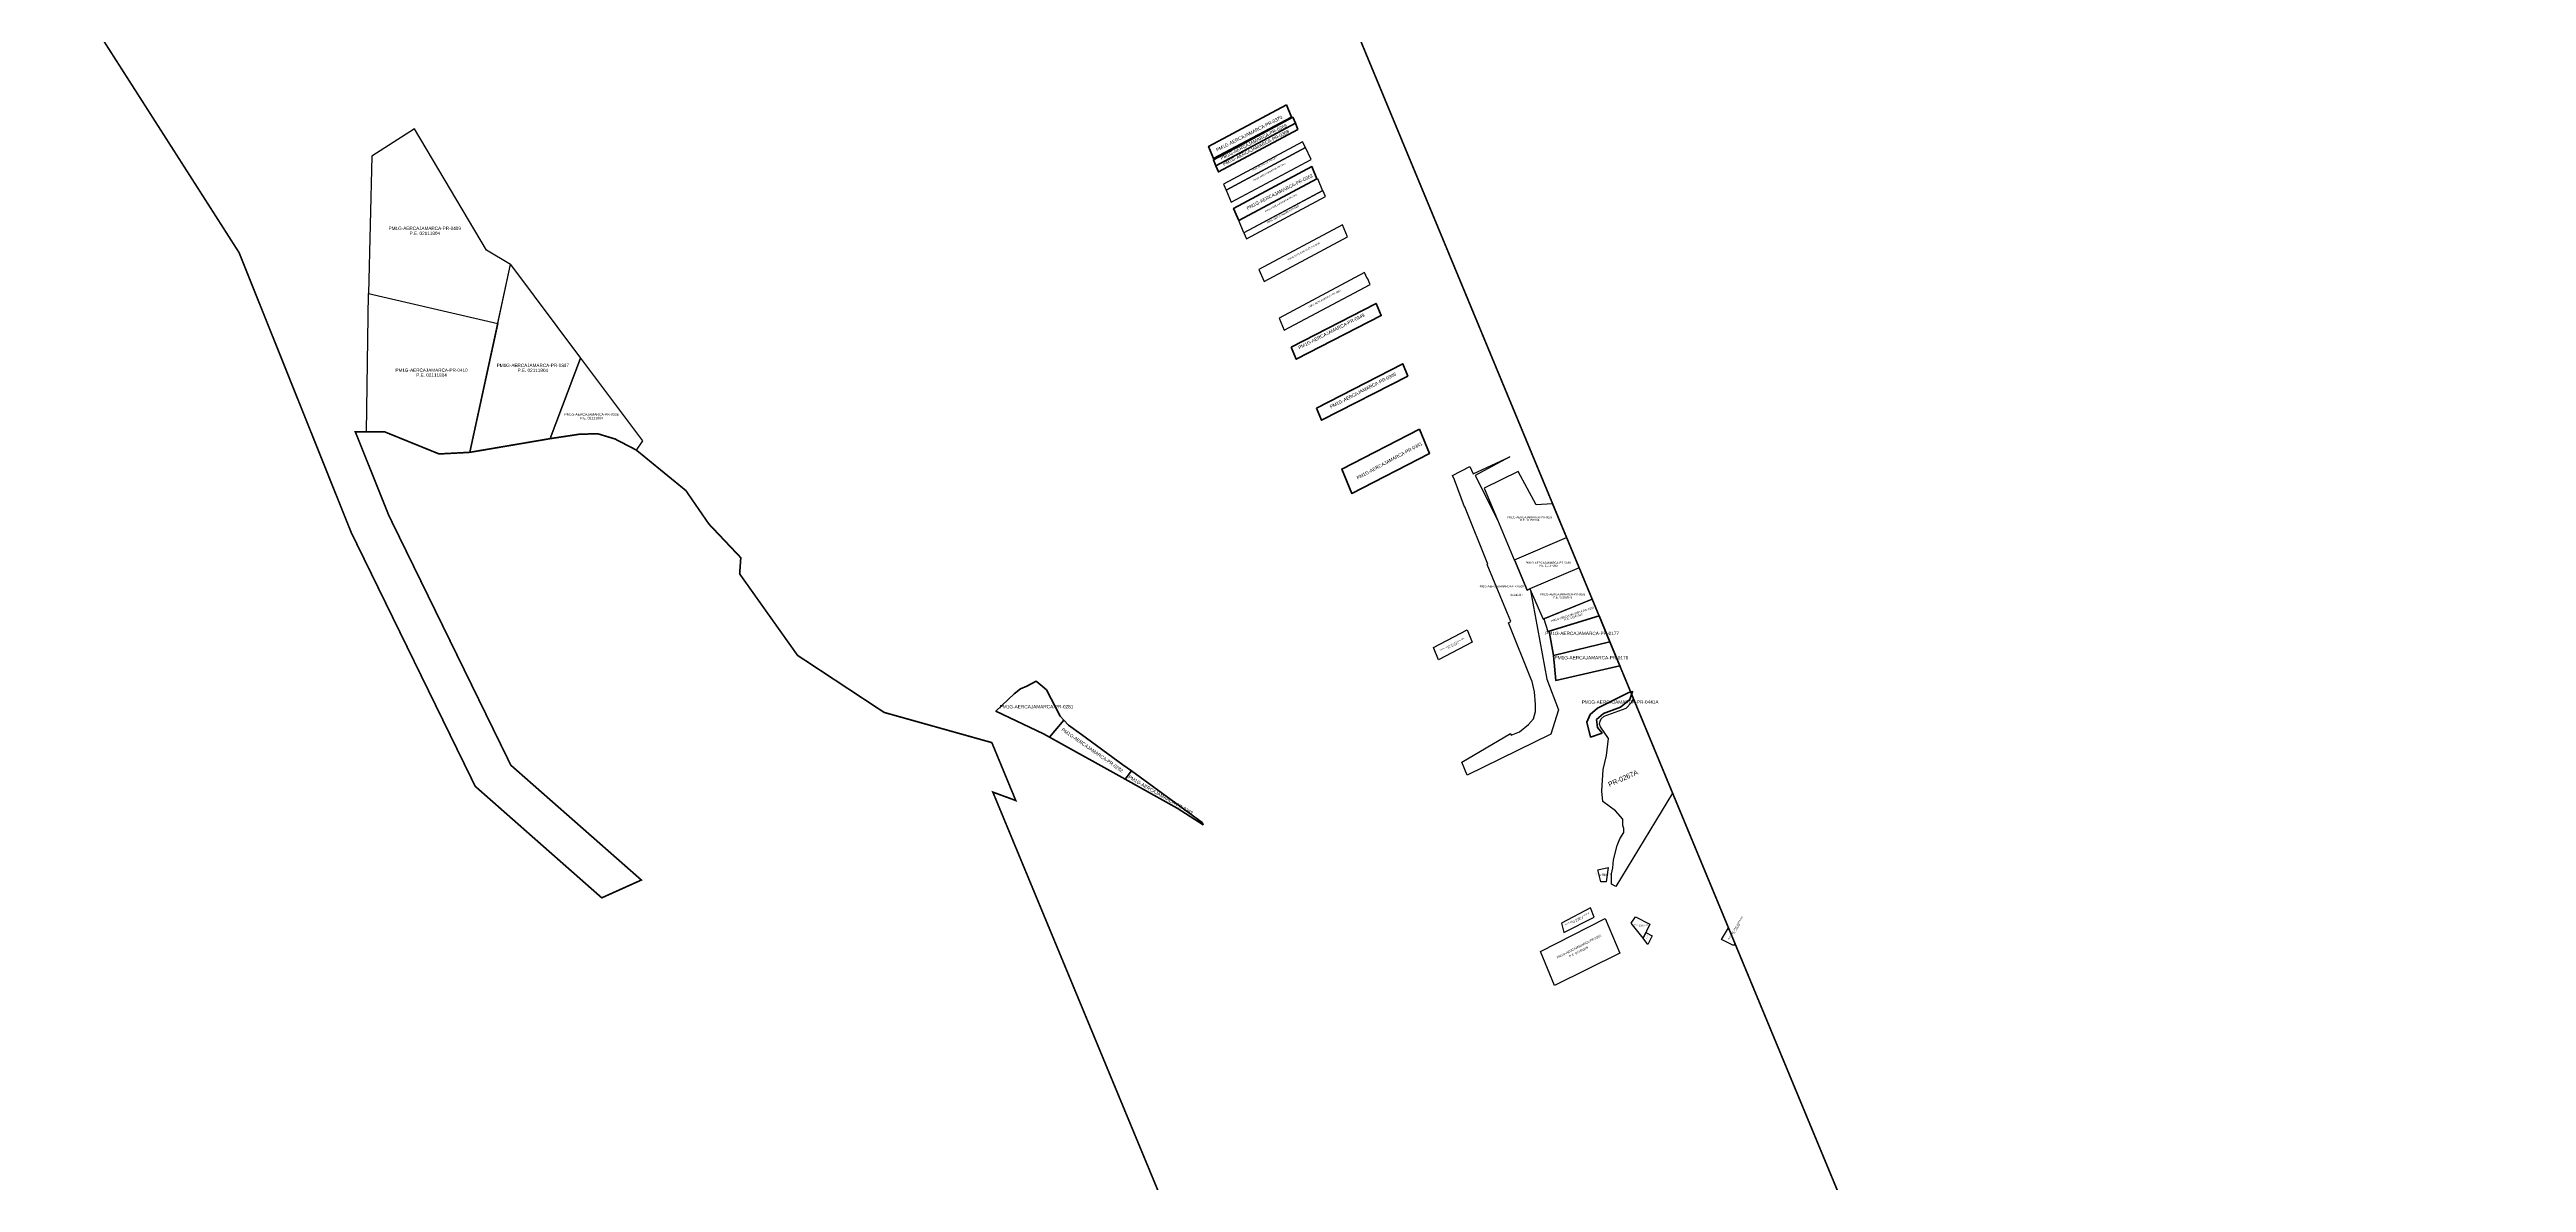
# Model space of a CAD drawing. Header units: inches. Extents: x 339 to 778268, y 30 to 9211417.
# Drawn here: x 776766 to 778268, y 9209256 to 9209943 of the extents above; entities that cross this region are included whole.
import ezdxf
from ezdxf.enums import TextEntityAlignment as Align

# ---------------------------------------------------------------- set-up
doc = ezdxf.new("R2010")
doc.units = ezdxf.units.IN
doc.header["$MEASUREMENT"] = 0
doc.linetypes.add('DASHED2', pattern=[0.375, 0.25, -0.125])
for name, color, linetype in [('AFECTACION', 3, 'Continuous'), ('AREA A INDEPENDIZAR', 3, 'Continuous'), ('Codigo predio', 7, 'Continuous'), ('MEMBRETE', 7, 'Continuous'), ('Partida', 7, 'Continuous'), ('PMD en Modificacion', 36, 'Continuous'), ('POLIGONOS', 3, 'Continuous'), ('POR ADQUIRIR', 7, 'Continuous'), ('TXT', 7, 'Continuous')]:
    doc.layers.add(name, color=color, linetype=linetype)
doc.styles.add('ARIAL', font='arial.ttf', dxfattribs={"height": 0.7})
doc.styles.add('Legend', font='calibri.ttf')
doc.styles.add('SANSSERIF', font='arial.ttf')

msp = doc.modelspace()

# ---------------------------------------------------------------- linework, layer by layer
at = {"color": 2}
msp.add_lwpolyline([(777616.9, 9209684.7), (777627.4, 9209690), (777629.4, 9209685.6), (777651.7, 9209695.9), (777630.6, 9209684.6), (777644.1, 9209657.8), (777654.3, 9209633.6), (777654.4, 9209633.6), (777662.2, 9209615.2), (777663.7, 9209615.9), (777664.1, 9209614.9), (777674.1, 9209561.2), (777681.1, 9209542.5), (777676.5, 9209527.9), (777625.8, 9209502.9), (777622.6, 9209510.8), (777652, 9209528.2), (777652.4, 9209527.3), (777657.5, 9209529.3), (777663, 9209533.6), (777665.9, 9209537.1), (777667.3, 9209541.6), (777667.3, 9209545.8), (777666.5, 9209553.5), (777665, 9209560.6), (777664.7, 9209560.5), (777650.8, 9209595.3), (777652.3, 9209596.1), (777649.2, 9209603.5), (777637.9, 9209630.7), (777638.3, 9209630.9), (777624.4, 9209665.7), (777624.1, 9209665.6), (777618.1, 9209682)], close=True, dxfattribs=at)
at = {"layer": 'AFECTACION', "color": 5, "lineweight": 80}
for points in [[(777516.2, 9209909.3), (777519.2, 9209901.9), (777472, 9209876.8), (777469, 9209884.2)], [(777520.1, 9209901.9), (777521.6, 9209898.2), (777473.4, 9209872.4), (777471.9, 9209876.1)], [(777521.6, 9209898.2), (777523.1, 9209894.5), (777475, 9209868.7), (777473.4, 9209872.4)], [(777487.3, 9209839.2), (777484.2, 9209846.6), (777531.6, 9209871.9), (777534.7, 9209864.5)], [(777519.1, 9209762.5), (777570.6, 9209789), (777573.7, 9209781.6), (777522.1, 9209755.1)], [(777534.4, 9209725.5), (777586.7, 9209752.4), (777589.7, 9209744.9), (777537.5, 9209718.1)], [(777596.9, 9209712.8), (777603, 9209698), (777555.9, 9209673.7), (777549.7, 9209688.5)], [(777675.5, 9209590.3), (777678.1, 9209575.5), (777712.3, 9209583.8), (777705.8, 9209599.5)], [(777678.1, 9209575.5), (777679.5, 9209560.4), (777718.3, 9209569.2), (777712.3, 9209583.8)], [(777364.4, 9209560), (777368.1, 9209557), (777370.7, 9209554.7), (777379.1, 9209538.8), (777381.2, 9209536.4), (777372.6, 9209526), (777369, 9209528), (777340.1, 9209541.7), (777351.2, 9209552.2), (777355, 9209555.3), (777358.8, 9209557)], [(777723.8, 9209553.1), (777726.1, 9209553.6), (777724.3, 9209548.9), (777718.7, 9209544.1), (777708.4, 9209540.3), (777704.1, 9209536.7), (777704.8, 9209531.8), (777707.6, 9209528.5), (777700.6, 9209526.1), (777698.3, 9209535.2), (777700.4, 9209539.8), (777704.7, 9209543.5)], [(777381.2, 9209536.4), (777384, 9209533.2), (777392, 9209527.7), (777417, 9209509.3), (777422.2, 9209505.5), (777418.4, 9209500.6), (777372.6, 9209526)], [(777422.2, 9209505.5), (777465.1, 9209474.3), (777465.7, 9209472.9), (777450, 9209483), (777418.4, 9209500.6)]]:
    msp.add_lwpolyline(points, close=True, dxfattribs=at)
at = {"layer": 'AREA A INDEPENDIZAR', "color": 3}
msp.add_lwpolyline([(777636, 9209676.9), (777644.1, 9209657.8), (777654.3, 9209633.6), (777654.4, 9209633.6), (777686, 9209647.1), (777677.6, 9209667.5), (777667.7, 9209666.9), (777656.6, 9209687.1)], close=True, dxfattribs=at)
msp.add_lwpolyline([(777686, 9209647.1), (777693.7, 9209628.6), (777663.7, 9209615.9), (777662.2, 9209615.2), (777654.4, 9209633.6), (777686, 9209647.1)], dxfattribs=at)
at = {"layer": 'PMD en Modificacion', "color": 6, "linetype": 'DASHED2', "ltscale": 0.3, "const_width": 1}
for points in [[(776952.3, 9211416.4), (778267.5, 9208245)], [(777483.9, 9209141.1), (777338.2, 9209492.7), (777352.1, 9209487.6), (777337.6, 9209522.7), (777272.3, 9209541), (777219.8, 9209575.6), (777184.7, 9209625), (777185.4, 9209634.8), (777166, 9209655.3), (777152.1, 9209675.5), (777122, 9209700.1), (777109.1, 9209706.8), (777098.5, 9209710), (777087.2, 9209709.6), (777069.9, 9209707), (777021.2, 9209698.7), (777002.5, 9209697.7), (776969.5, 9209711.1), (776951.7, 9209711.1), (776972.1, 9209660.2), (777046, 9209509), (777125.1, 9209439.4), (777111.1, 9209433.1), (777101.1, 9209428.6), (777024.4, 9209496.2), (776949.2, 9209650.1), (776881.2, 9209819.8), (776766.8, 9209998.7)]]:
    msp.add_lwpolyline(points, dxfattribs=at)
at = {"layer": 'POLIGONOS', "color": 3}
for points in [[(776987.5, 9209894.8), (776961.7, 9209878.2), (776959.7, 9209795), (777038.1, 9209776.8), (777045.8, 9209812.5), (777031.3, 9209821.2)], [(777527.7, 9209883.4), (777526, 9209887), (777478.1, 9209861.3), (777479.6, 9209857.7)], [(777531.2, 9209876.2), (777527.8, 9209883.4), (777479.6, 9209857.7), (777482.7, 9209850.3)], [(777538.3, 9209857.4), (777490.3, 9209831.8), (777491.9, 9209828.1), (777539.9, 9209853.8)], [(777553.3, 9209829.4), (777550.2, 9209836.7), (777499.5, 9209809.6), (777502.6, 9209802.2)], [(777045.7, 9209812.5), (777088.3, 9209755.7), (777069.9, 9209707), (777021.2, 9209698.7)], [(777566.9, 9209800.5), (777565.4, 9209804.2), (777565.2, 9209804.1), (777563.6, 9209807.8), (777511.8, 9209780.1), (777514.9, 9209772.7)], [(777088.3, 9209755.7), (777125.8, 9209705.6), (777122, 9209700.1), (777109.1, 9209706.8), (777098.5, 9209710), (777087.2, 9209709.6), (777069.9, 9209707)], [(777663.7, 9209615.9), (777671.8, 9209597.6), (777701.5, 9209609.7), (777693.7, 9209628.6)], [(777672.3, 9209597.8), (777674.6, 9209590), (777705.8, 9209599.5), (777701.5, 9209609.7)], [(777704.9, 9209445.6), (777711.3, 9209446.9), (777710, 9209438.4), (777706.9, 9209438.3)], [(777684.4, 9209407.5), (777702.7, 9209416.9), (777700.6, 9209422.5), (777682.9, 9209413.3)], [(777670.3, 9209396.1), (777709.4, 9209416.1), (777718.4, 9209395.1), (777678.8, 9209375.4)]]:
    msp.add_lwpolyline(points, close=True, dxfattribs=at)
at = {"layer": 'POLIGONOS'}
for points in [[(777535, 9209864.7), (777538.1, 9209857.3), (777490.3, 9209831.8), (777487.3, 9209839.2)], [(777708.9, 9209538.8), (777722.1, 9209543.6), (777725.4, 9209547), (777726.7, 9209549.1), (777750.3, 9209492.1), (777715.9, 9209435.5), (777713.3, 9209436.8), (777713.2, 9209443.1), (777714.1, 9209446.8), (777714.4, 9209451.6), (777716.7, 9209460.4), (777718.3, 9209464.4), (777720.7, 9209468.2), (777720.7, 9209470.6), (777720.1, 9209472.5), (777720.2, 9209476.2), (777715.8, 9209481.4), (777708.1, 9209487.1), (777707.5, 9209493.3), (777708.2, 9209506.4), (777710.3, 9209514.9), (777711.4, 9209525.2), (777706.7, 9209532.3), (777706.1, 9209533.9), (777706.4, 9209535.7), (777707.1, 9209537.2)]]:
    msp.add_lwpolyline(points, close=True, dxfattribs=at)
at = {"layer": 'POLIGONOS', "color": 3, "ltscale": 0.5}
for points in [[(776959.7, 9209795), (777038, 9209776.8), (777021.2, 9209698.7), (777002.5, 9209697.7), (776969.5, 9209711.1), (776958.5, 9209711.1)], [(777625.7, 9209591.1), (777628.8, 9209583.7), (777608.4, 9209572.9), (777605.4, 9209580.3)], [(777734.1, 9209407.6), (777737.9, 9209405.6), (777735.4, 9209400.3), (777732.4, 9209404.1)], [(777784.2, 9209410.5), (777788.1, 9209401), (777787.3, 9209399.7), (777779.9, 9209403.4)]]:
    msp.add_lwpolyline(points, close=True, dxfattribs=at)
at = {"layer": 'POLIGONOS', "ltscale": 0.5}
msp.add_lwpolyline([(777725.2, 9209413.3), (777727.8, 9209417.1), (777736.5, 9209412.6), (777732.4, 9209404.1)], close=True, dxfattribs=at)

# ---------------------------------------------------------------- texts
at = {"layer": 'Codigo predio', "color": 1, "lineweight": 15, "style": 'ARIAL'}
for s, height, rotation, p in [('PM1G-AERCAJAMARCA-PR-0365', 0.75, 28.2293, (777503.1, 9209873.2)), ('PM1G-AERCAJAMARCA-PR-0364', 1, 28.2293, (777506, 9209868.2)), ('PM1G-AERCAJAMARCA-PR-0360', 1, 28.2293, (777513.1, 9209849.4)), ('PM1G-AERCAJAMARCA-PR-0360', 1, 28.2293, (777513.1, 9209849.4)), ('PM1G-AERCAJAMARCA-PR-0359', 1, 28.2293, (777514.4, 9209842.6)), ('PM1G-AERCAJAMARCA-PR-0359', 1, 28.2293, (777514.4, 9209842.6)), ('PM1G-AERCAJAMARCA-PR-0356', 1, 28.1053, (777526.9, 9209820.1)), ('PM1G-AERCAJAMARCA-PR-0356', 1, 28.1053, (777526.9, 9209820.1)), ('PM1G-AERCAJAMARCA-PR-0352', 1, 27.6242, (777539.6, 9209791.4)), ('PM1G-AERCAJAMARCA-PR-0297', 1.25, 17.6617, (777689.9, 9209599.9)), ('PM1G-AERCAJAMARCA-PR-0273A', 0.75, 26.4779, (777617, 9209582.1)), ('PM1G-AERCAJAMARCA-PR-0256', 0.75, 26.6423, (777692.5, 9209415.5)), ('PM1G-AERCAJAMARCA-PR-0237A', 0.2, 64.7528, (777734.9, 9209404.5)), ('PM1G-AERCAJAMARCA-PR-0413', 0.75, 59.0774, (777788.7, 9209410.2))]:
    msp.add_text(s, height=height, rotation=rotation, dxfattribs=at).set_placement(p, align=Align.CENTER)
for s, height, p in [('PM1G-AERCAJAMARCA-PR-0409', 2, (776993.8, 9209833.5)), ('PM1G-AERCAJAMARCA-PR-0397', 2, (777059.3, 9209750.4)), ('PM1G-AERCAJAMARCA-PR-0410', 2, (776997.9, 9209747.5)), ('PM1G-AERCAJAMARCA-PR-0396', 1.5, (777094.9, 9209720.9)), ('PM1G-AERCAJAMARCA-PR-0299', 1.25, (777663.7, 9209658.7)), ('PM1G-AERCAJAMARCA-PR-0180', 1.25, (777674.9, 9209631.1)), ('PM1G-AERCAJAMARCA-PR-0528', 1.25, (777646.4, 9209616.9)), ('PM1G-AERCAJAMARCA-PR-0298', 1.25, (777683.7, 9209612)), ('PM1G-AERCAJAMARCA-PR-0270', 0.5, (777708.2, 9209442.8)), ('PM1G-AERCAJAMARCA-PR-0238', 0.4, (777731.3, 9209411.9))]:
    msp.add_text(s, height=height, dxfattribs=at).set_placement(p, align=Align.CENTER)
at = {"layer": 'MEMBRETE', "char_height": 2.041, "width": 71.041, "attachment_point": 2, "style": 'SANSSERIF'}
for s, insert, rotation in [(' {\\fSansSerif|b0|i0|c2|p2;\\C7;PM1G-AERCAJAMARCA-PR-0370}', (777492.8, 9209892.7), 26.8704), (' {\\fSansSerif|b0|i0|c2|p2;\\C7;PM1G-AERCAJAMARCA-PR-0369}', (777495.5, 9209887.7), 26.8704), (' {\\fSansSerif|b0|i0|c2|p2;\\C7;PM1G-AERCAJAMARCA-PR-0368}', (777496.9, 9209884.1), 26.8704), ('{\\fSansSerif|b0|i0|c2|p2;\\C7;PM1G-AERCAJAMARCA-PR-0362}', (777511.7, 9209857.6), 26.8704), ('{\\fSansSerif|b0|i0|c2|p2;\\C7;PM1G-AERCAJAMARCA-PR-0349}', (777543, 9209773), 26.8704), (' {\\fSansSerif|b0|i0|c2|p2;\\C7;PM1G-AERCAJAMARCA-PR-0346}', (777561.8, 9209737), 26.8704), (' {\\fSansSerif|b0|i0|c2|p2;\\C7;PM1G-AERCAJAMARCA-PR-0341}', (777577.8, 9209694.3), 28.2837), (' {\\fSansSerif|b0|i0|c2|p2;\\C7;PM1G-AERCAJAMARCA-PR-0282}', (777398.8, 9209519.2), 325.157), (' {\\fSansSerif|b0|i0|c2|p2;\\C7;PM1G-AERCAJAMARCA-PR-0283}', (777440.1, 9209492), 329.9892)]:
    msp.add_mtext(s, dxfattribs=dict(at, insert=insert, rotation=rotation))
for s, insert in [('{\\fSansSerif|b0|i0|c2|p2;\\C7;PM1G-AERCAJAMARCA-PR-0177}', (777695.5, 9209589.9)), ('{\\fSansSerif|b0|i0|c2|p2;\\C7;PM1G-AERCAJAMARCA-PR-0176}', (777701.1, 9209575.2)), (' {\\fSansSerif|b0|i0|c2|p2;\\C7;PM1G-AERCAJAMARCA-PR-0281}', (777364.3, 9209545.5)), ('{\\fSansSerif|b0|i0|c2|p2;\\C7;PM1G-AERCAJAMARCA-PR-0441A}', (777718.5, 9209548.3))]:
    msp.add_mtext(s, dxfattribs=dict(at, insert=insert))
at = {"layer": 'Partida', "color": 1, "lineweight": 15, "style": 'ARIAL'}
for s, height, p in [('P.E. 02111804', 2, (776993.8, 9209830.5)), ('P.E. 02111804', 2, (776997.9, 9209744.5)), ('P.E. 02111804', 2, (777059.3, 9209747.4)), ('P.E. 02111804', 1.5, (777094.9, 9209718.7)), ('P.E. 11157264', 1.25, (777663.7, 9209657)), ('P.E. 11157263', 1.25, (777674.9, 9209629.4)), ('P.E. 02283976', 1.25, (777683.7, 9209610.2)), ('P.E. 02283976', 0.5, (777708.2, 9209442.1)), ('P.E. 02283976', 0.4, (777731.3, 9209411.4))]:
    msp.add_text(s, height=height, dxfattribs=at).set_placement(p, align=Align.CENTER)
for s, height, rotation, p in [('P.E. 11147849', 1.25, 17.6617, (777690.4, 9209598.2)), ('P.E. 02160360', 0.75, 26.4779, (777617.4, 9209581.1)), ('PM1G-AERCAJAMARCA-PR-0255', 1.364, 26.6423, (777693.9, 9209398.5)), ('P.E. 02283976', 0.75, 26.6423, (777693, 9209414.6)), ('P.E. 02283976', 0.75, 59.0774, (777789.6, 9209409.6)), ('P.E. 02160369 ', 1.364, 26.6423, (777693.9, 9209395.3)), ('P.E. 02283976', 0.2, 64.7528, (777735.2, 9209404.4))]:
    msp.add_text(s, height=height, rotation=rotation, dxfattribs=at).set_placement(p, align=Align.CENTER)
at = {"layer": 'POR ADQUIRIR', "color": 1, "style": 'ARIAL'}
msp.add_text('PR-0267A', height=3, rotation=23.9529, dxfattribs=at).set_placement((777720.9, 9209499.7), align=Align.CENTER)
at = {"layer": 'TXT', "insert": (777651.8, 9209612.9), "char_height": 1.25, "width": 8.112, "attachment_point": 1, "style": 'Legend'}
msp.add_mtext('11240217', dxfattribs=at)

doc.saveas('drawing.dxf')
